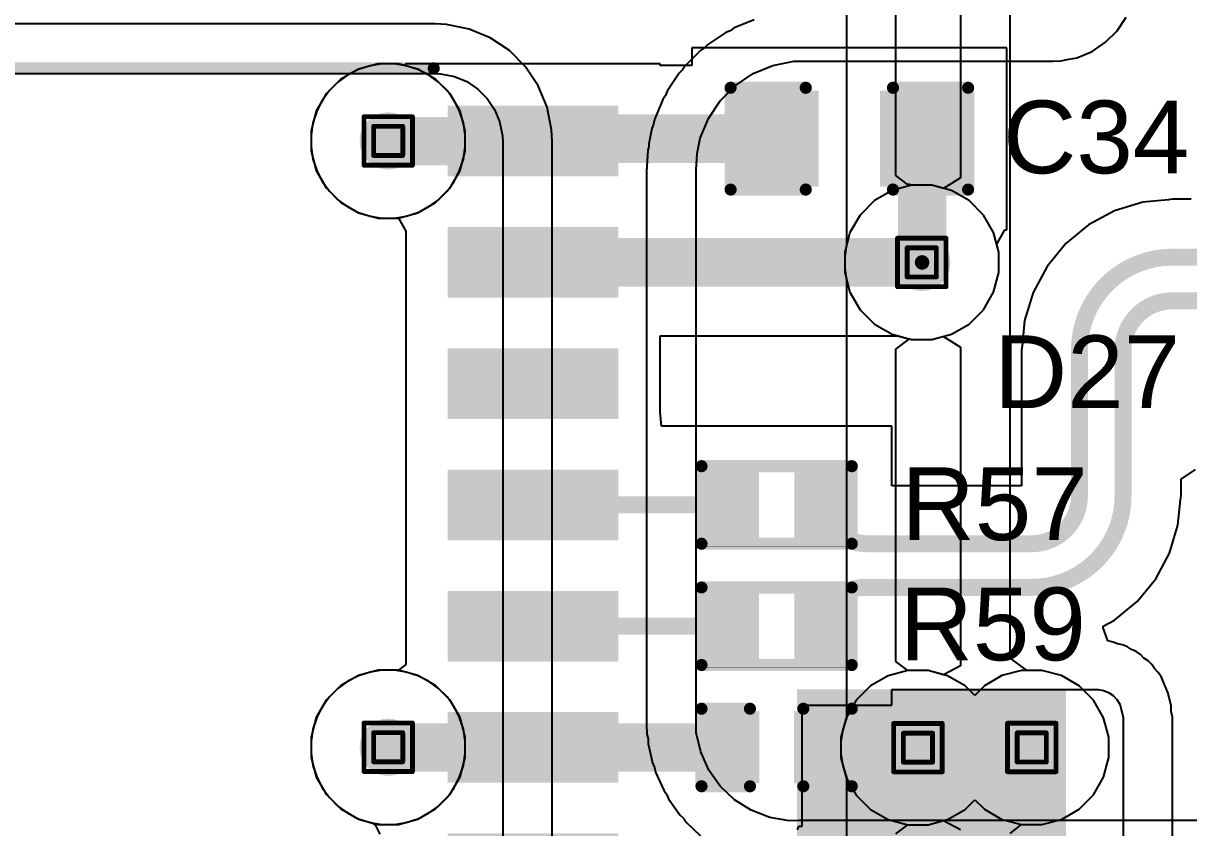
# Model space of a CAD drawing. Header units: inches. Extents: x -5 to 230, y -4 to 159.
# Drawn here: x 71.12 to 83.33, y 48.95 to 57.37 of the extents above; entities that cross this region are included whole.
import ezdxf

# ---------------------------------------------------------------- set-up
doc = ezdxf.new("R2010")
doc.units = ezdxf.units.IN
for name, color, linetype in [('Bottom Layer', 5, 'Continuous'), ('Drill Drawing', 1, 'Continuous'), ('Layer 1', 16, 'Continuous'), ('Layer 2', 76, 'Continuous'), ('Top Layer', 1, 'Continuous'), ('Top Overlay', 2, 'Continuous'), ('Top Paste', 8, 'Continuous'), ('Top Solder', 216, 'Continuous'), ('Via Holes', 16, 'Continuous')]:
    doc.layers.add(name, color=color, linetype=linetype)
doc.styles.add('Arial', font='', dxfattribs={"height": 0.2})
doc.styles.get('Arial').set_extended_font_data('Arial')

# ---------------------------------------------------------------- blocks, each defined once
blk = doc.blocks.new('SOIC_16_300____37')
at = {"layer": 'Top Layer'}
for points in [[(-5.7, 4.745), (-4.05, 4.745), (-4.05, 4.145), (-5.7, 4.145)], [(4.05, 4.745), (5.7, 4.745), (5.7, 4.145), (4.05, 4.145)], [(-5.7, 3.475), (-4.05, 3.475), (-4.05, 2.875), (-5.7, 2.875)], [(4.05, 3.475), (5.7, 3.475), (5.7, 2.875), (4.05, 2.875)], [(-5.7, 2.205), (-4.05, 2.205), (-4.05, 1.605), (-5.7, 1.605)], [(4.05, 2.205), (5.7, 2.205), (5.7, 1.605), (4.05, 1.605)], [(-5.7, 0.935), (-4.05, 0.935), (-4.05, 0.335), (-5.7, 0.335)], [(4.05, 0.935), (5.7, 0.935), (5.7, 0.335), (4.05, 0.335)], [(-5.7, -0.335), (-4.05, -0.335), (-4.05, -0.935), (-5.7, -0.935)], [(4.05, -0.335), (5.7, -0.335), (5.7, -0.935), (4.05, -0.935)], [(-5.7, -1.605), (-4.05, -1.605), (-4.05, -2.205), (-5.7, -2.205)], [(4.05, -1.605), (5.7, -1.605), (5.7, -2.205), (4.05, -2.205)], [(-5.7, -2.875), (-4.05, -2.875), (-4.05, -3.475), (-5.7, -3.475)], [(4.05, -2.875), (5.7, -2.875), (5.7, -3.475), (4.05, -3.475)], [(-5.7, -4.145), (-4.05, -4.145), (-4.05, -4.745), (-5.7, -4.745)], [(4.05, -4.145), (5.7, -4.145), (5.7, -4.745), (4.05, -4.745)]]:
    blk.add_hatch(color=1, dxfattribs=at).paths.add_polyline_path(points)
at = {"layer": 'Top Overlay'}
blk.add_hatch(color=2, dxfattribs=at).paths.add_polyline_path([(-3.962, 4.115), (-3.607, 4.115), (-3.607, 4.775), (-3.962, 4.775)])
at = {"layer": 'Top Paste'}
for points in [[(-5.7, 4.745), (-4.05, 4.745), (-4.05, 4.145), (-5.7, 4.145)], [(4.05, 4.745), (5.7, 4.745), (5.7, 4.145), (4.05, 4.145)], [(-5.7, 3.475), (-4.05, 3.475), (-4.05, 2.875), (-5.7, 2.875)], [(4.05, 3.475), (5.7, 3.475), (5.7, 2.875), (4.05, 2.875)], [(-5.7, 2.205), (-4.05, 2.205), (-4.05, 1.605), (-5.7, 1.605)], [(4.05, 2.205), (5.7, 2.205), (5.7, 1.605), (4.05, 1.605)], [(-5.7, 0.935), (-4.05, 0.935), (-4.05, 0.335), (-5.7, 0.335)], [(4.05, 0.935), (5.7, 0.935), (5.7, 0.335), (4.05, 0.335)], [(-5.7, -0.335), (-4.05, -0.335), (-4.05, -0.935), (-5.7, -0.935)], [(4.05, -0.335), (5.7, -0.335), (5.7, -0.935), (4.05, -0.935)], [(-5.7, -1.605), (-4.05, -1.605), (-4.05, -2.205), (-5.7, -2.205)], [(4.05, -1.605), (5.7, -1.605), (5.7, -2.205), (4.05, -2.205)], [(-5.7, -2.875), (-4.05, -2.875), (-4.05, -3.475), (-5.7, -3.475)], [(4.05, -2.875), (5.7, -2.875), (5.7, -3.475), (4.05, -3.475)], [(-5.7, -4.145), (-4.05, -4.145), (-4.05, -4.745), (-5.7, -4.745)], [(4.05, -4.145), (5.7, -4.145), (5.7, -4.745), (4.05, -4.745)]]:
    blk.add_hatch(color=8, dxfattribs=at).paths.add_polyline_path(points)
at = {"layer": 'Top Solder'}
for points in [[(-5.77, 4.815), (-3.98, 4.815), (-3.98, 4.075), (-5.77, 4.075)], [(3.98, 4.815), (5.77, 4.815), (5.77, 4.075), (3.98, 4.075)], [(-5.77, 3.545), (-3.98, 3.545), (-3.98, 2.805), (-5.77, 2.805)], [(3.98, 3.545), (5.77, 3.545), (5.77, 2.805), (3.98, 2.805)], [(-5.77, 2.275), (-3.98, 2.275), (-3.98, 1.535), (-5.77, 1.535)], [(3.98, 2.275), (5.77, 2.275), (5.77, 1.535), (3.98, 1.535)], [(-5.77, 1.005), (-3.98, 1.005), (-3.98, 0.265), (-5.77, 0.265)], [(3.98, 1.005), (5.77, 1.005), (5.77, 0.265), (3.98, 0.265)], [(-5.77, -0.265), (-3.98, -0.265), (-3.98, -1.005), (-5.77, -1.005)], [(3.98, -0.265), (5.77, -0.265), (5.77, -1.005), (3.98, -1.005)], [(-5.77, -1.535), (-3.98, -1.535), (-3.98, -2.275), (-5.77, -2.275)], [(3.98, -1.535), (5.77, -1.535), (5.77, -2.275), (3.98, -2.275)], [(-5.77, -2.805), (-3.98, -2.805), (-3.98, -3.545), (-5.77, -3.545)], [(3.98, -2.805), (5.77, -2.805), (5.77, -3.545), (3.98, -3.545)], [(-5.77, -4.075), (-3.98, -4.075), (-3.98, -4.815), (-5.77, -4.815)], [(3.98, -4.075), (5.77, -4.075), (5.77, -4.815), (3.98, -4.815)]]:
    blk.add_hatch(color=216, dxfattribs=at).paths.add_polyline_path(points)
at = {"layer": 'Top Overlay'}
for points, const_width in [([(-3.607, 5.207), (3.835, 5.207)], 0.127), ([(-6.002, 4.597), (-5.875, 4.47)], 0.2), ([(-6.002, 4.343), (-6.002, 4.597)], 0.2), ([(-6.002, 4.343), (-5.875, 4.47)], 0.2), ([(-3.607, -5.207), (3.835, -5.207)], 0.127)]:
    blk.add_lwpolyline(points, dxfattribs=dict(at, const_width=const_width))
for points, const_width in [([(-3.639, 5.207, 1), (-3.575, 5.207, 1)], 0.0635), ([(3.804, 5.207, 1), (3.867, 5.207, 1)], 0.0635), ([(-6.052, 4.597, 1), (-5.952, 4.597, 1)], 0.1), ([(-6.052, 4.597, 1), (-5.952, 4.597, 1)], 0.1), ([(-5.925, 4.47, 1), (-5.825, 4.47, 1)], 0.1), ([(-5.925, 4.47, 1), (-5.825, 4.47, 1)], 0.1), ([(-6.052, 4.343, 1), (-5.952, 4.343, 1)], 0.1), ([(-6.052, 4.343, 1), (-5.952, 4.343, 1)], 0.1), ([(-3.639, -5.207, 1), (-3.575, -5.207, 1)], 0.0635), ([(3.804, -5.207, 1), (3.867, -5.207, 1)], 0.0635)]:
    blk.add_lwpolyline(points, format="xyb", close=True, dxfattribs=dict(at, const_width=const_width))
blk = doc.blocks.new('R___0402_121')
at = {"layer": 'Top Layer'}
for points in [[(-0.699, -0.318), (-0.699, 0.318), (-0.241, 0.318), (-0.241, -0.318)], [(0.241, -0.318), (0.241, 0.318), (0.699, 0.318), (0.699, -0.318)]]:
    blk.add_hatch(color=1, dxfattribs=at).paths.add_polyline_path(points)
at = {"layer": 'Top Paste'}
for points in [[(-0.699, -0.318), (-0.699, 0.318), (-0.241, 0.318), (-0.241, -0.318)], [(0.241, -0.318), (0.241, 0.318), (0.699, 0.318), (0.699, -0.318)]]:
    blk.add_hatch(color=8, dxfattribs=at).paths.add_polyline_path(points)
at = {"layer": 'Top Solder'}
for points in [[(-0.754, -0.373), (-0.754, 0.373), (-0.186, 0.373), (-0.186, -0.373)], [(0.186, -0.373), (0.186, 0.373), (0.754, 0.373), (0.754, -0.373)]]:
    blk.add_hatch(color=216, dxfattribs=at).paths.add_polyline_path(points)
at = {"layer": 'Top Overlay'}
for points, const_width in [([(-0.787, -0.406), (-0.787, 0.406)], 0.127), ([(-0.787, 0.406), (0.787, 0.406)], 0.127), ([(0.787, -0.406), (0.787, 0.406)], 0.127), ([(-0.787, -0.406), (0.787, -0.406)], 0.127), ([(-0.813, -0.432), (0.813, -0.432)], 0.00323)]:
    blk.add_lwpolyline(points, dxfattribs=dict(at, const_width=const_width))
for points, const_width in [([(-0.819, 0.406, 1), (-0.756, 0.406, 1)], 0.0635), ([(-0.819, 0.406, 1), (-0.756, 0.406, 1)], 0.0635), ([(0.756, 0.406, 1), (0.819, 0.406, 1)], 0.0635), ([(0.756, 0.406, 1), (0.819, 0.406, 1)], 0.0635), ([(-0.819, -0.406, 1), (-0.756, -0.406, 1)], 0.0635), ([(-0.819, -0.406, 1), (-0.756, -0.406, 1)], 0.0635), ([(0.756, -0.406, 1), (0.819, -0.406, 1)], 0.0635), ([(0.756, -0.406, 1), (0.819, -0.406, 1)], 0.0635), ([(-0.814, -0.432, 1), (-0.812, -0.432, 1)], 0.00161), ([(0.812, -0.432, 1), (0.814, -0.432, 1)], 0.00161)]:
    blk.add_lwpolyline(points, format="xyb", close=True, dxfattribs=dict(at, const_width=const_width))
blk = doc.blocks.new('R___0402_123')
at = {"layer": 'Top Layer'}
for points in [[(-0.699, -0.318), (-0.699, 0.318), (-0.241, 0.318), (-0.241, -0.318)], [(0.241, -0.318), (0.241, 0.318), (0.699, 0.318), (0.699, -0.318)]]:
    blk.add_hatch(color=1, dxfattribs=at).paths.add_polyline_path(points)
at = {"layer": 'Top Paste'}
for points in [[(-0.699, -0.318), (-0.699, 0.318), (-0.241, 0.318), (-0.241, -0.318)], [(0.241, -0.318), (0.241, 0.318), (0.699, 0.318), (0.699, -0.318)]]:
    blk.add_hatch(color=8, dxfattribs=at).paths.add_polyline_path(points)
at = {"layer": 'Top Solder'}
for points in [[(-0.754, -0.373), (-0.754, 0.373), (-0.186, 0.373), (-0.186, -0.373)], [(0.186, -0.373), (0.186, 0.373), (0.754, 0.373), (0.754, -0.373)]]:
    blk.add_hatch(color=216, dxfattribs=at).paths.add_polyline_path(points)
at = {"layer": 'Top Overlay'}
for points, const_width in [([(-0.787, -0.406), (-0.787, 0.406)], 0.127), ([(-0.787, 0.406), (0.787, 0.406)], 0.127), ([(0.787, -0.406), (0.787, 0.406)], 0.127), ([(-0.787, -0.406), (0.787, -0.406)], 0.127), ([(-0.813, -0.432), (0.813, -0.432)], 0.00323)]:
    blk.add_lwpolyline(points, dxfattribs=dict(at, const_width=const_width))
for points, const_width in [([(-0.819, 0.406, 1), (-0.756, 0.406, 1)], 0.0635), ([(-0.819, 0.406, 1), (-0.756, 0.406, 1)], 0.0635), ([(0.756, 0.406, 1), (0.819, 0.406, 1)], 0.0635), ([(0.756, 0.406, 1), (0.819, 0.406, 1)], 0.0635), ([(-0.819, -0.406, 1), (-0.756, -0.406, 1)], 0.0635), ([(-0.819, -0.406, 1), (-0.756, -0.406, 1)], 0.0635), ([(0.756, -0.406, 1), (0.819, -0.406, 1)], 0.0635), ([(0.756, -0.406, 1), (0.819, -0.406, 1)], 0.0635), ([(-0.814, -0.432, 1), (-0.812, -0.432, 1)], 0.00161), ([(0.812, -0.432, 1), (0.814, -0.432, 1)], 0.00161)]:
    blk.add_lwpolyline(points, format="xyb", close=True, dxfattribs=dict(at, const_width=const_width))
blk = doc.blocks.new('C___0603_229')
at = {"layer": 'Top Layer'}
for points in [[(-0.381, 0.445), (-0.381, -0.445), (-1.143, -0.445), (-1.143, 0.445)], [(1.143, 0.445), (1.143, -0.445), (0.381, -0.445), (0.381, 0.445)]]:
    blk.add_hatch(color=1, dxfattribs=at).paths.add_polyline_path(points)
at = {"layer": 'Top Paste'}
for points in [[(-0.381, 0.445), (-0.381, -0.445), (-1.143, -0.445), (-1.143, 0.445)], [(1.143, 0.445), (1.143, -0.445), (0.381, -0.445), (0.381, 0.445)]]:
    blk.add_hatch(color=8, dxfattribs=at).paths.add_polyline_path(points)
at = {"layer": 'Top Solder'}
for points in [[(-0.321, 0.504), (-0.321, -0.504), (-1.203, -0.504), (-1.203, 0.504)], [(1.203, 0.504), (1.203, -0.504), (0.321, -0.504), (0.321, 0.504)]]:
    blk.add_hatch(color=216, dxfattribs=at).paths.add_polyline_path(points)
at = {"layer": 'Top Overlay', "const_width": 0.127}
for points in [[(-1.245, 0.533), (-1.245, -0.533)], [(-0.457, 0.533), (-1.245, 0.533)], [(1.245, 0.533), (0.457, 0.533)], [(1.245, 0.533), (1.245, -0.533)], [(-0.457, -0.533), (-1.245, -0.533)], [(1.245, -0.533), (0.457, -0.533)]]:
    blk.add_lwpolyline(points, dxfattribs=at)
at = {"layer": 'Top Overlay', "const_width": 0.0635}
for points in [[(-1.276, 0.533, 1), (-1.213, 0.533, 1)], [(-1.276, 0.533, 1), (-1.213, 0.533, 1)], [(-0.489, 0.533, 1), (-0.425, 0.533, 1)], [(0.425, 0.533, 1), (0.489, 0.533, 1)], [(1.213, 0.533, 1), (1.276, 0.533, 1)], [(1.213, 0.533, 1), (1.276, 0.533, 1)], [(-1.276, -0.533, 1), (-1.213, -0.533, 1)], [(-1.276, -0.533, 1), (-1.213, -0.533, 1)], [(-0.489, -0.533, 1), (-0.425, -0.533, 1)], [(0.425, -0.533, 1), (0.489, -0.533, 1)], [(1.213, -0.533, 1), (1.276, -0.533, 1)], [(1.213, -0.533, 1), (1.276, -0.533, 1)]]:
    blk.add_lwpolyline(points, format="xyb", close=True, dxfattribs=at)
blk = doc.blocks.new('C___0402_230')
at = {"layer": 'Top Layer'}
for points in [[(-0.699, -0.318), (-0.699, 0.318), (-0.241, 0.318), (-0.241, -0.318)], [(0.241, -0.318), (0.241, 0.318), (0.699, 0.318), (0.699, -0.318)]]:
    blk.add_hatch(color=1, dxfattribs=at).paths.add_polyline_path(points)
at = {"layer": 'Top Paste'}
for points in [[(-0.699, -0.318), (-0.699, 0.318), (-0.241, 0.318), (-0.241, -0.318)], [(0.241, -0.318), (0.241, 0.318), (0.699, 0.318), (0.699, -0.318)]]:
    blk.add_hatch(color=8, dxfattribs=at).paths.add_polyline_path(points)
at = {"layer": 'Top Solder'}
for points in [[(-0.758, -0.377), (-0.758, 0.377), (-0.181, 0.377), (-0.181, -0.377)], [(0.181, -0.377), (0.181, 0.377), (0.758, 0.377), (0.758, -0.377)]]:
    blk.add_hatch(color=216, dxfattribs=at).paths.add_polyline_path(points)
at = {"layer": 'Top Overlay', "const_width": 0.127}
for points in [[(-0.279, 0.406), (-0.787, 0.406)], [(-0.787, 0.406), (-0.787, -0.406)], [(0.787, 0.406), (0.279, 0.406)], [(0.787, 0.406), (0.787, -0.406)], [(-0.279, -0.406), (-0.787, -0.406)], [(0.787, -0.406), (0.279, -0.406)]]:
    blk.add_lwpolyline(points, dxfattribs=at)
at = {"layer": 'Top Overlay', "const_width": 0.0635}
for points in [[(-0.819, 0.406, 1), (-0.756, 0.406, 1)], [(-0.819, 0.406, 1), (-0.756, 0.406, 1)], [(-0.311, 0.406, 1), (-0.248, 0.406, 1)], [(0.248, 0.406, 1), (0.311, 0.406, 1)], [(0.756, 0.406, 1), (0.819, 0.406, 1)], [(0.756, 0.406, 1), (0.819, 0.406, 1)], [(-0.819, -0.406, 1), (-0.756, -0.406, 1)], [(-0.819, -0.406, 1), (-0.756, -0.406, 1)], [(-0.311, -0.406, 1), (-0.248, -0.406, 1)], [(0.248, -0.406, 1), (0.311, -0.406, 1)], [(0.756, -0.406, 1), (0.819, -0.406, 1)], [(0.756, -0.406, 1), (0.819, -0.406, 1)]]:
    blk.add_lwpolyline(points, format="xyb", close=True, dxfattribs=at)

msp = doc.modelspace()

# ---------------------------------------------------------------- hatches: boundary and pattern name
at = {"layer": 'Bottom Layer'}
h = msp.add_hatch(color=5, dxfattribs=at)
edge = h.paths.add_edge_path()
edge.add_arc((74.941, 56.138), 0.3, 0, 360)
h = msp.add_hatch(color=5, dxfattribs=at)
edge = h.paths.add_edge_path()
edge.add_arc((80.533, 54.866), 0.3, 0, 360)
h = msp.add_hatch(color=5, dxfattribs=at)
edge = h.paths.add_edge_path()
edge.add_arc((74.941, 49.788), 0.3, 0, 360)
h = msp.add_hatch(color=5, dxfattribs=at)
edge = h.paths.add_edge_path()
edge.add_arc((80.493, 49.784), 0.3, 0, 360)
h = msp.add_hatch(color=5, dxfattribs=at)
edge = h.paths.add_edge_path()
edge.add_arc((81.685, 49.786), 0.3, 0, 360)
at = {"layer": 'Layer 1'}
h = msp.add_hatch(color=16, dxfattribs=at)
edge = h.paths.add_edge_path()
edge.add_arc((74.941, 56.138), 0.3, 0, 360)
h = msp.add_hatch(color=16, dxfattribs=at)
edge = h.paths.add_edge_path()
edge.add_arc((80.533, 54.866), 0.3, 0, 360)
h = msp.add_hatch(color=16, dxfattribs=at)
edge = h.paths.add_edge_path()
edge.add_arc((74.941, 49.788), 0.3, 0, 360)
h = msp.add_hatch(color=16, dxfattribs=at)
edge = h.paths.add_edge_path()
edge.add_arc((80.493, 49.784), 0.3, 0, 360)
h = msp.add_hatch(color=16, dxfattribs=at)
edge = h.paths.add_edge_path()
edge.add_arc((81.685, 49.786), 0.3, 0, 360)
at = {"layer": 'Layer 2'}
h = msp.add_hatch(color=76, dxfattribs=at)
edge = h.paths.add_edge_path()
edge.add_arc((74.941, 56.138), 0.3, 0, 360)
h = msp.add_hatch(color=76, dxfattribs=at)
edge = h.paths.add_edge_path()
edge.add_arc((80.533, 54.866), 0.3, 0, 360)
h = msp.add_hatch(color=76, dxfattribs=at)
edge = h.paths.add_edge_path()
edge.add_arc((74.941, 49.788), 0.3, 0, 360)
h = msp.add_hatch(color=76, dxfattribs=at)
edge = h.paths.add_edge_path()
edge.add_arc((80.493, 49.784), 0.3, 0, 360)
h = msp.add_hatch(color=76, dxfattribs=at)
edge = h.paths.add_edge_path()
edge.add_arc((81.685, 49.786), 0.3, 0, 360)
at = {"layer": 'Top Layer'}
h = msp.add_hatch(color=1, dxfattribs=at)
edge = h.paths.add_edge_path()
edge.add_arc((74.941, 56.138), 0.3, 0, 360)
h = msp.add_hatch(color=1, dxfattribs=at)
edge = h.paths.add_edge_path()
edge.add_arc((80.533, 54.866), 0.3, 0, 360)
msp.add_hatch(color=1, dxfattribs=at).paths.add_polyline_path([(79.224, 48.647), (82.043, 48.647), (82.043, 50.394), (79.224, 50.394)])
h = msp.add_hatch(color=1, dxfattribs=at)
edge = h.paths.add_edge_path()
edge.add_arc((74.941, 49.788), 0.3, 0, 360)
h = msp.add_hatch(color=1, dxfattribs=at)
edge = h.paths.add_edge_path()
edge.add_arc((80.493, 49.784), 0.3, 0, 360)
h = msp.add_hatch(color=1, dxfattribs=at)
edge = h.paths.add_edge_path()
edge.add_arc((81.685, 49.786), 0.3, 0, 360)
at = {"layer": 'Via Holes'}
h = msp.add_hatch(color=7, dxfattribs=at)
edge = h.paths.add_edge_path()
edge.add_arc((74.941, 56.138), 0.15, 0, 360)
h = msp.add_hatch(color=7, dxfattribs=at)
edge = h.paths.add_edge_path()
edge.add_arc((80.533, 54.866), 0.15, 0, 360)
h = msp.add_hatch(color=7, dxfattribs=at)
edge = h.paths.add_edge_path()
edge.add_arc((74.941, 49.788), 0.15, 0, 360)
h = msp.add_hatch(color=7, dxfattribs=at)
edge = h.paths.add_edge_path()
edge.add_arc((80.493, 49.784), 0.15, 0, 360)
h = msp.add_hatch(color=7, dxfattribs=at)
edge = h.paths.add_edge_path()
edge.add_arc((81.685, 49.786), 0.15, 0, 360)

# ---------------------------------------------------------------- linework, layer by layer
at = {"layer": 'Bottom Layer'}
for p, q in [((79.744, 64.43), (79.744, 55.055)), ((80.262, 55.776), (80.262, 64.43)), ((74.752, 56.926), (74.631, 56.887)), ((74.878, 56.946), (74.752, 56.926)), ((75.005, 56.946), (74.878, 56.946)), ((75.131, 56.926), (75.005, 56.946)), ((75.251, 56.887), (75.131, 56.926)), ((74.518, 56.829), (74.415, 56.755)), ((74.631, 56.887), (74.518, 56.829)), ((75.365, 56.829), (75.251, 56.887)), ((75.468, 56.755), (75.365, 56.829)), ((74.415, 56.755), (74.325, 56.665)), ((75.558, 56.665), (75.468, 56.755)), ((74.25, 56.562), (74.193, 56.449)), ((74.325, 56.665), (74.25, 56.562)), ((75.632, 56.562), (75.558, 56.665)), ((75.69, 56.449), (75.632, 56.562)), ((74.193, 56.449), (74.153, 56.328)), ((75.729, 56.328), (75.69, 56.449)), ((74.153, 56.328), (74.133, 56.202)), ((75.749, 56.202), (75.729, 56.328)), ((74.133, 56.202), (74.133, 56.075)), ((75.749, 56.075), (75.749, 56.202)), ((74.133, 56.075), (74.153, 55.949)), ((75.729, 55.949), (75.749, 56.075)), ((74.153, 55.949), (74.193, 55.828)), ((75.69, 55.828), (75.729, 55.949)), ((74.193, 55.828), (74.25, 55.715)), ((75.632, 55.715), (75.69, 55.828)), ((74.25, 55.715), (74.325, 55.612)), ((75.558, 55.612), (75.632, 55.715)), ((80.381, 55.686), (80.262, 55.776)), ((74.325, 55.612), (74.415, 55.522)), ((75.468, 55.522), (75.558, 55.612)), ((80.44, 55.674), (80.381, 55.686)), ((80.639, 55.674), (80.44, 55.674)), ((80.844, 55.619), (80.639, 55.674)), ((81.029, 55.513), (80.844, 55.619)), ((74.415, 55.522), (74.518, 55.447)), ((74.518, 55.447), (74.631, 55.39)), ((75.251, 55.39), (75.365, 55.447)), ((75.365, 55.447), (75.468, 55.522)), ((81.179, 55.362), (81.029, 55.513)), ((74.631, 55.39), (74.752, 55.35)), ((74.752, 55.35), (74.878, 55.33)), ((74.878, 55.33), (75.005, 55.33)), ((75.005, 55.33), (75.131, 55.35)), ((75.131, 55.35), (75.251, 55.39)), ((81.285, 55.178), (81.179, 55.362)), ((81.341, 54.973), (81.285, 55.178)), ((79.744, 55.055), (79.725, 54.93)), ((81.341, 54.76), (81.341, 54.973)), ((79.725, 54.93), (79.725, 54.803)), ((79.725, 54.803), (79.744, 54.677)), ((81.285, 54.554), (81.341, 54.76)), ((79.744, 54.677), (79.744, 50.095)), ((81.179, 54.37), (81.285, 54.554)), ((81.029, 54.22), (81.179, 54.37)), ((80.639, 54.058), (80.844, 54.113)), ((80.844, 54.113), (81.029, 54.22)), ((80.262, 53.956), (80.403, 54.064)), ((80.403, 54.064), (80.426, 54.058)), ((80.426, 54.058), (80.639, 54.058)), ((80.262, 50.687), (80.262, 53.956)), ((80.386, 50.592), (80.262, 50.687)), ((74.752, 50.576), (74.631, 50.537)), ((74.878, 50.596), (74.752, 50.576)), ((75.005, 50.596), (74.878, 50.596)), ((75.131, 50.576), (75.005, 50.596)), ((75.251, 50.537), (75.131, 50.576)), ((80.599, 50.592), (80.386, 50.592)), ((80.804, 50.537), (80.599, 50.592)), ((81.579, 50.594), (81.373, 50.539)), ((81.792, 50.594), (81.579, 50.594)), ((81.997, 50.539), (81.792, 50.594)), ((74.518, 50.479), (74.415, 50.405)), ((74.631, 50.537), (74.518, 50.479)), ((75.365, 50.479), (75.251, 50.537)), ((75.468, 50.405), (75.365, 50.479)), ((80.989, 50.431), (80.804, 50.537)), ((81.373, 50.539), (81.189, 50.433)), ((82.181, 50.433), (81.997, 50.539)), ((74.415, 50.405), (74.325, 50.315)), ((75.558, 50.315), (75.468, 50.405)), ((81.088, 50.331), (80.989, 50.431)), ((81.189, 50.433), (81.088, 50.331)), ((82.332, 50.282), (82.181, 50.433)), ((74.25, 50.212), (74.193, 50.099)), ((74.325, 50.315), (74.25, 50.212)), ((75.632, 50.212), (75.558, 50.315)), ((75.69, 50.099), (75.632, 50.212)), ((82.438, 50.098), (82.332, 50.282)), ((74.193, 50.099), (74.153, 49.978)), ((75.729, 49.978), (75.69, 50.099)), ((79.744, 50.094), (79.704, 49.973)), ((79.744, 50.095), (79.744, 50.094)), ((82.493, 49.893), (82.438, 50.098)), ((74.153, 49.978), (74.133, 49.852)), ((75.749, 49.852), (75.729, 49.978)), ((79.704, 49.973), (79.685, 49.848)), ((74.133, 49.852), (74.133, 49.725)), ((75.749, 49.725), (75.749, 49.852)), ((79.685, 49.848), (79.685, 49.72)), ((82.493, 49.68), (82.493, 49.893)), ((74.133, 49.725), (74.153, 49.599)), ((75.729, 49.599), (75.749, 49.725)), ((79.685, 49.72), (79.704, 49.595)), ((74.153, 49.599), (74.193, 49.478)), ((75.69, 49.478), (75.729, 49.599)), ((79.704, 49.595), (79.744, 49.474)), ((82.438, 49.474), (82.493, 49.68)), ((74.193, 49.478), (74.25, 49.365)), ((75.632, 49.365), (75.69, 49.478)), ((79.744, 49.474), (79.744, 49.473)), ((79.744, 49.473), (79.744, 34.615)), ((82.332, 49.29), (82.438, 49.474)), ((74.25, 49.365), (74.325, 49.262)), ((75.558, 49.262), (75.632, 49.365)), ((74.325, 49.262), (74.415, 49.172)), ((75.468, 49.172), (75.558, 49.262)), ((80.989, 49.137), (81.09, 49.239)), ((81.09, 49.239), (81.189, 49.14)), ((82.181, 49.14), (82.332, 49.29)), ((74.415, 49.172), (74.518, 49.097)), ((74.518, 49.097), (74.631, 49.04)), ((75.251, 49.04), (75.365, 49.097)), ((75.365, 49.097), (75.468, 49.172)), ((80.804, 49.031), (80.989, 49.137)), ((81.189, 49.14), (81.373, 49.033)), ((81.997, 49.033), (82.181, 49.14)), ((74.631, 49.04), (74.752, 49)), ((74.752, 49), (74.878, 48.98)), ((74.878, 48.98), (75.005, 48.98)), ((75.005, 48.98), (75.131, 49)), ((75.131, 49), (75.251, 49.04)), ((80.262, 48.881), (80.386, 48.976)), ((80.386, 48.976), (80.599, 48.976)), ((80.599, 48.976), (80.804, 49.031)), ((81.373, 49.033), (81.579, 48.978)), ((81.579, 48.978), (81.792, 48.978)), ((81.792, 48.978), (81.997, 49.033))]:
    msp.add_line(p, q, dxfattribs=at)
at = {"layer": 'Drill Drawing', "const_width": 0.0508}
for points in [[(74.687, 56.392), (75.195, 56.392)], [(74.687, 55.884), (74.687, 56.392)], [(74.789, 56.291), (75.094, 56.291)], [(74.789, 55.986), (74.789, 56.291)], [(75.094, 55.986), (75.094, 56.291)], [(75.195, 55.884), (75.195, 56.392)], [(74.789, 55.986), (75.094, 55.986)], [(74.687, 55.884), (75.195, 55.884)], [(80.279, 55.12), (80.787, 55.12)], [(80.279, 54.612), (80.279, 55.12)], [(80.787, 54.612), (80.787, 55.12)], [(80.38, 55.019), (80.685, 55.019)], [(80.38, 54.714), (80.38, 55.019)], [(80.685, 54.714), (80.685, 55.019)], [(80.38, 54.714), (80.685, 54.714)], [(80.279, 54.612), (80.787, 54.612)], [(74.687, 50.042), (75.195, 50.042)], [(74.687, 49.534), (74.687, 50.042)], [(74.789, 49.941), (75.094, 49.941)], [(74.789, 49.636), (74.789, 49.941)], [(75.094, 49.636), (75.094, 49.941)], [(75.195, 49.534), (75.195, 50.042)], [(80.239, 50.038), (80.747, 50.038)], [(80.239, 49.53), (80.239, 50.038)], [(80.34, 49.936), (80.645, 49.936)], [(80.34, 49.632), (80.34, 49.936)], [(80.645, 49.632), (80.645, 49.936)], [(80.747, 49.53), (80.747, 50.038)], [(81.431, 50.04), (81.939, 50.04)], [(81.431, 49.532), (81.431, 50.04)], [(81.533, 49.939), (81.838, 49.939)], [(81.533, 49.634), (81.533, 49.939)], [(81.838, 49.634), (81.838, 49.939)], [(81.939, 49.532), (81.939, 50.04)], [(74.789, 49.636), (75.094, 49.636)], [(80.34, 49.632), (80.645, 49.632)], [(81.533, 49.634), (81.838, 49.634)], [(74.687, 49.534), (75.195, 49.534)], [(80.239, 49.53), (80.747, 49.53)], [(81.431, 49.532), (81.939, 49.532)]]:
    msp.add_lwpolyline(points, dxfattribs=at)
at = {"layer": 'Drill Drawing', "const_width": 0.0254}
for points in [[(74.675, 56.392, 1), (74.7, 56.392, 1)], [(74.675, 56.392, 1), (74.7, 56.392, 1)], [(74.776, 56.291, 1), (74.802, 56.291, 1)], [(74.776, 56.291, 1), (74.802, 56.291, 1)], [(75.081, 56.291, 1), (75.106, 56.291, 1)], [(75.081, 56.291, 1), (75.106, 56.291, 1)], [(75.183, 56.392, 1), (75.208, 56.392, 1)], [(75.183, 56.392, 1), (75.208, 56.392, 1)], [(74.776, 55.986, 1), (74.802, 55.986, 1)], [(74.776, 55.986, 1), (74.802, 55.986, 1)], [(75.081, 55.986, 1), (75.106, 55.986, 1)], [(75.081, 55.986, 1), (75.106, 55.986, 1)], [(74.675, 55.884, 1), (74.7, 55.884, 1)], [(74.675, 55.884, 1), (74.7, 55.884, 1)], [(75.183, 55.884, 1), (75.208, 55.884, 1)], [(75.183, 55.884, 1), (75.208, 55.884, 1)], [(80.266, 55.12, 1), (80.291, 55.12, 1)], [(80.266, 55.12, 1), (80.291, 55.12, 1)], [(80.774, 55.12, 1), (80.799, 55.12, 1)], [(80.774, 55.12, 1), (80.799, 55.12, 1)], [(80.367, 55.019, 1), (80.393, 55.019, 1)], [(80.367, 55.019, 1), (80.393, 55.019, 1)], [(80.672, 55.019, 1), (80.698, 55.019, 1)], [(80.672, 55.019, 1), (80.698, 55.019, 1)], [(80.367, 54.714, 1), (80.393, 54.714, 1)], [(80.367, 54.714, 1), (80.393, 54.714, 1)], [(80.672, 54.714, 1), (80.698, 54.714, 1)], [(80.672, 54.714, 1), (80.698, 54.714, 1)], [(80.266, 54.612, 1), (80.291, 54.612, 1)], [(80.266, 54.612, 1), (80.291, 54.612, 1)], [(80.774, 54.612, 1), (80.799, 54.612, 1)], [(80.774, 54.612, 1), (80.799, 54.612, 1)], [(74.675, 50.042, 1), (74.7, 50.042, 1)], [(74.675, 50.042, 1), (74.7, 50.042, 1)], [(74.776, 49.941, 1), (74.802, 49.941, 1)], [(74.776, 49.941, 1), (74.802, 49.941, 1)], [(75.081, 49.941, 1), (75.106, 49.941, 1)], [(75.081, 49.941, 1), (75.106, 49.941, 1)], [(75.183, 50.042, 1), (75.208, 50.042, 1)], [(75.183, 50.042, 1), (75.208, 50.042, 1)], [(80.226, 50.038, 1), (80.251, 50.038, 1)], [(80.226, 50.038, 1), (80.251, 50.038, 1)], [(80.328, 49.936, 1), (80.353, 49.936, 1)], [(80.328, 49.936, 1), (80.353, 49.936, 1)], [(80.632, 49.936, 1), (80.658, 49.936, 1)], [(80.632, 49.936, 1), (80.658, 49.936, 1)], [(80.734, 50.038, 1), (80.759, 50.038, 1)], [(80.734, 50.038, 1), (80.759, 50.038, 1)], [(81.419, 50.04, 1), (81.444, 50.04, 1)], [(81.419, 50.04, 1), (81.444, 50.04, 1)], [(81.52, 49.939, 1), (81.546, 49.939, 1)], [(81.52, 49.939, 1), (81.546, 49.939, 1)], [(81.825, 49.939, 1), (81.85, 49.939, 1)], [(81.825, 49.939, 1), (81.85, 49.939, 1)], [(81.927, 50.04, 1), (81.952, 50.04, 1)], [(81.927, 50.04, 1), (81.952, 50.04, 1)], [(74.776, 49.636, 1), (74.802, 49.636, 1)], [(74.776, 49.636, 1), (74.802, 49.636, 1)], [(75.081, 49.636, 1), (75.106, 49.636, 1)], [(75.081, 49.636, 1), (75.106, 49.636, 1)], [(80.328, 49.632, 1), (80.353, 49.632, 1)], [(80.328, 49.632, 1), (80.353, 49.632, 1)], [(80.632, 49.632, 1), (80.658, 49.632, 1)], [(80.632, 49.632, 1), (80.658, 49.632, 1)], [(81.52, 49.634, 1), (81.546, 49.634, 1)], [(81.52, 49.634, 1), (81.546, 49.634, 1)], [(81.825, 49.634, 1), (81.85, 49.634, 1)], [(81.825, 49.634, 1), (81.85, 49.634, 1)], [(74.675, 49.534, 1), (74.7, 49.534, 1)], [(74.675, 49.534, 1), (74.7, 49.534, 1)], [(75.183, 49.534, 1), (75.208, 49.534, 1)], [(75.183, 49.534, 1), (75.208, 49.534, 1)], [(80.226, 49.53, 1), (80.251, 49.53, 1)], [(80.226, 49.53, 1), (80.251, 49.53, 1)], [(80.734, 49.53, 1), (80.759, 49.53, 1)], [(80.734, 49.53, 1), (80.759, 49.53, 1)], [(81.419, 49.532, 1), (81.444, 49.532, 1)], [(81.419, 49.532, 1), (81.444, 49.532, 1)], [(81.927, 49.532, 1), (81.952, 49.532, 1)], [(81.927, 49.532, 1), (81.952, 49.532, 1)]]:
    msp.add_lwpolyline(points, format="xyb", close=True, dxfattribs=at)
at = {"layer": 'Layer 1'}
for p, q in [((78.775, 57.407), (78.568, 57.321)), ((82.58, 57.292), (82.675, 57.434)), ((78.526, 57.293), (78.478, 57.273)), ((78.568, 57.321), (78.526, 57.293)), ((82.459, 57.171), (82.58, 57.292)), ((78.478, 57.273), (78.292, 57.149)), ((82.317, 57.075), (82.459, 57.171)), ((78.214, 57.084), (78.055, 56.926)), ((78.256, 57.113), (78.214, 57.084)), ((78.292, 57.149), (78.256, 57.113)), ((82.159, 57.01), (82.317, 57.075)), ((74.835, 56.946), (74.629, 56.891)), ((75.048, 56.946), (74.835, 56.946)), ((75.253, 56.891), (75.048, 56.946)), ((78.055, 56.926), (78.027, 56.883)), ((78.766, 56.843), (78.973, 56.928)), ((78.973, 56.928), (79.193, 56.972)), ((79.193, 56.972), (79.305, 56.972)), ((79.305, 56.972), (81.737, 56.972)), ((81.737, 56.972), (81.905, 56.972)), ((81.905, 56.972), (81.991, 56.976)), ((81.905, 56.972), (81.905, 56.972)), ((81.905, 56.972), (81.905, 56.972)), ((81.991, 56.976), (82.074, 56.993)), ((82.074, 56.993), (82.159, 57.01)), ((74.629, 56.891), (74.445, 56.785)), ((75.437, 56.785), (75.253, 56.891)), ((77.991, 56.847), (77.866, 56.661)), ((78.027, 56.883), (77.991, 56.847)), ((78.58, 56.718), (78.766, 56.843)), ((74.445, 56.785), (74.295, 56.635)), ((75.588, 56.635), (75.437, 56.785)), ((78.421, 56.559), (78.58, 56.718)), ((74.295, 56.635), (74.188, 56.45)), ((75.694, 56.45), (75.588, 56.635)), ((77.818, 56.571), (77.732, 56.364)), ((77.846, 56.614), (77.818, 56.571)), ((77.866, 56.661), (77.846, 56.614)), ((78.297, 56.373), (78.421, 56.559)), ((74.188, 56.45), (74.133, 56.245)), ((75.749, 56.245), (75.694, 56.45)), ((77.722, 56.314), (77.703, 56.267)), ((77.732, 56.364), (77.722, 56.314)), ((78.211, 56.166), (78.297, 56.373)), ((74.133, 56.245), (74.133, 56.032)), ((75.749, 56.032), (75.749, 56.245)), ((77.703, 56.267), (77.671, 56.108)), ((77.671, 56.075), (77.662, 56.043)), ((77.671, 56.108), (77.671, 56.075)), ((78.179, 56.007), (78.211, 56.166)), ((74.133, 56.032), (74.188, 55.827)), ((75.694, 55.827), (75.749, 56.032)), ((77.662, 56.043), (77.65, 55.87)), ((78.167, 55.834), (78.179, 56.007)), ((74.188, 55.827), (74.295, 55.642)), ((75.588, 55.642), (75.694, 55.827)), ((77.653, 55.852), (77.649, 55.834)), ((77.649, 55.834), (77.649, 50.044)), ((77.65, 55.87), (77.653, 55.852)), ((78.167, 50.044), (78.167, 55.834)), ((78.167, 55.834), (78.167, 55.834)), ((74.295, 55.642), (74.445, 55.492)), ((75.437, 55.492), (75.588, 55.642)), ((74.445, 55.492), (74.629, 55.385)), ((75.253, 55.385), (75.437, 55.492)), ((74.629, 55.385), (74.835, 55.33)), ((74.835, 55.33), (75.048, 55.33)), ((75.048, 55.33), (75.253, 55.385)), ((74.835, 50.596), (74.629, 50.541)), ((75.048, 50.596), (74.835, 50.596)), ((75.253, 50.541), (75.048, 50.596)), ((74.629, 50.541), (74.445, 50.435)), ((75.437, 50.435), (75.253, 50.541)), ((74.445, 50.435), (74.295, 50.285)), ((75.588, 50.285), (75.437, 50.435)), ((74.295, 50.285), (74.188, 50.1)), ((75.694, 50.1), (75.588, 50.285)), ((74.188, 50.1), (74.133, 49.895)), ((75.749, 49.895), (75.694, 50.1)), ((77.649, 50.044), (77.651, 50.037)), ((77.651, 50.037), (77.649, 50.03)), ((77.649, 50.03), (77.652, 49.926)), ((78.17, 49.941), (78.167, 50.044)), ((74.133, 49.895), (74.133, 49.682)), ((75.749, 49.682), (75.749, 49.895)), ((77.652, 49.926), (77.664, 49.877)), ((77.664, 49.877), (77.665, 49.826)), ((78.216, 49.739), (78.17, 49.941)), ((77.665, 49.826), (77.711, 49.624)), ((78.3, 49.55), (78.216, 49.739)), ((74.133, 49.682), (74.188, 49.477)), ((75.694, 49.477), (75.749, 49.682)), ((77.711, 49.624), (77.732, 49.577)), ((74.188, 49.477), (74.295, 49.292)), ((75.588, 49.292), (75.694, 49.477)), ((77.732, 49.577), (77.743, 49.527)), ((77.743, 49.527), (77.828, 49.338)), ((78.42, 49.381), (78.3, 49.55)), ((78.571, 49.238), (78.42, 49.381)), ((74.295, 49.292), (74.445, 49.142)), ((75.437, 49.142), (75.588, 49.292)), ((77.828, 49.338), (77.857, 49.297)), ((77.857, 49.297), (77.878, 49.25)), ((77.878, 49.25), (77.998, 49.081)), ((78.746, 49.128), (78.571, 49.238)), ((74.445, 49.142), (74.629, 49.035)), ((75.253, 49.035), (75.437, 49.142)), ((78.939, 49.054), (78.746, 49.128)), ((74.629, 49.035), (74.835, 48.98)), ((74.835, 48.98), (75.048, 48.98)), ((75.048, 48.98), (75.253, 49.035)), ((77.998, 49.081), (78.035, 49.046)), ((78.035, 49.046), (78.064, 49.004)), ((78.064, 49.004), (78.215, 48.862)), ((79.143, 49.019), (78.939, 49.054)), ((79.247, 49.022), (79.143, 49.019)), ((88.278, 49.022), (79.247, 49.022)), ((79.247, 49.022), (79.247, 49.022))]:
    msp.add_line(p, q, dxfattribs=at)
at = {"layer": 'Layer 2'}
for p, q in [((81.458, 51.304), (81.458, 75.28)), ((80.94, 75.113), (80.94, 55.753)), ((75.432, 57.363), (67.519, 57.363)), ((75.552, 57.357), (75.432, 57.363)), ((75.788, 57.31), (75.552, 57.357)), ((76.011, 57.218), (75.788, 57.31)), ((76.211, 57.085), (76.011, 57.218)), ((76.381, 56.915), (76.211, 57.085)), ((76.514, 56.715), (76.381, 56.915)), ((66.879, 56.845), (75.42, 56.845)), ((75.42, 56.845), (75.489, 56.842)), ((75.489, 56.842), (75.637, 56.812)), ((75.637, 56.812), (75.765, 56.759)), ((75.765, 56.759), (75.88, 56.682)), ((75.88, 56.682), (75.978, 56.584)), ((76.606, 56.492), (76.514, 56.715)), ((75.978, 56.584), (76.055, 56.469)), ((76.055, 56.469), (76.108, 56.341)), ((76.653, 56.256), (76.606, 56.492)), ((76.108, 56.341), (76.138, 56.193)), ((76.138, 56.193), (76.141, 56.124)), ((76.659, 56.136), (76.653, 56.256)), ((76.141, 56.124), (76.141, 54.062)), ((76.659, 9.222), (76.659, 56.136)), ((80.94, 55.753), (80.762, 55.641)), ((80.221, 55.619), (80.036, 55.513)), ((80.426, 55.674), (80.221, 55.619)), ((80.639, 55.674), (80.426, 55.674)), ((80.762, 55.641), (80.639, 55.674)), ((80.036, 55.513), (79.886, 55.362)), ((79.886, 55.362), (79.78, 55.178)), ((79.78, 55.178), (79.725, 54.973)), ((79.725, 54.973), (79.725, 54.76)), ((79.725, 54.76), (79.78, 54.554)), ((79.78, 54.554), (79.886, 54.37)), ((79.886, 54.37), (80.036, 54.22)), ((80.036, 54.22), (80.221, 54.113)), ((80.221, 54.113), (80.426, 54.058)), ((76.141, 54.062), (76.141, 52.724)), ((80.426, 54.058), (80.639, 54.058)), ((80.639, 54.058), (80.762, 54.091)), ((80.762, 54.091), (80.94, 53.979)), ((80.94, 53.979), (80.94, 50.64)), ((76.141, 52.724), (76.141, 48.832)), ((81.458, 50.722), (81.458, 51.304)), ((81.636, 50.594), (81.458, 50.722)), ((80.386, 50.592), (80.181, 50.537)), ((80.599, 50.592), (80.386, 50.592)), ((80.762, 50.548), (80.599, 50.592)), ((80.94, 50.64), (80.762, 50.548)), ((81.792, 50.594), (81.636, 50.594)), ((81.997, 50.539), (81.792, 50.594)), ((80.181, 50.537), (79.996, 50.431)), ((82.181, 50.433), (81.997, 50.539)), ((79.996, 50.431), (79.846, 50.28)), ((82.332, 50.282), (82.181, 50.433)), ((79.846, 50.28), (79.74, 50.096)), ((82.438, 50.098), (82.332, 50.282)), ((79.74, 50.096), (79.685, 49.89)), ((82.493, 49.893), (82.438, 50.098)), ((79.685, 49.89), (79.685, 49.678)), ((82.493, 49.68), (82.493, 49.893)), ((79.685, 49.678), (79.74, 49.472)), ((82.438, 49.474), (82.493, 49.68)), ((79.74, 49.472), (79.846, 49.288)), ((82.332, 49.29), (82.438, 49.474)), ((79.846, 49.288), (79.996, 49.137)), ((82.181, 49.14), (82.332, 49.29)), ((79.996, 49.137), (80.181, 49.031)), ((81.997, 49.033), (82.181, 49.14)), ((80.181, 49.031), (80.386, 48.976)), ((80.386, 48.976), (80.599, 48.976)), ((80.599, 48.976), (80.762, 49.02)), ((80.762, 49.02), (80.94, 48.928)), ((81.458, 48.885), (81.579, 48.978)), ((81.579, 48.978), (81.792, 48.978)), ((81.792, 48.978), (81.997, 49.033))]:
    msp.add_line(p, q, dxfattribs=at)
at = {"layer": 'Top Layer'}
for p, q in [((81.425, 57.114), (78.123, 57.114)), ((78.123, 57.114), (78.123, 56.93)), ((81.425, 55.209), (81.425, 57.114)), ((74.835, 56.946), (74.629, 56.891)), ((75.048, 56.946), (74.835, 56.946)), ((75.107, 56.93), (75.048, 56.946)), ((75.125, 56.944), (75.107, 56.93)), ((77.791, 56.944), (75.125, 56.944)), ((75.125, 56.944), (75.125, 56.944)), ((77.791, 56.93), (77.791, 56.944)), ((78.123, 56.93), (77.791, 56.93)), ((74.629, 56.891), (74.445, 56.785)), ((74.445, 56.785), (74.295, 56.635)), ((74.295, 56.635), (74.188, 56.45)), ((74.188, 56.45), (74.133, 56.245)), ((74.133, 56.245), (74.133, 56.032)), ((74.133, 56.032), (74.188, 55.827)), ((74.188, 55.827), (74.295, 55.642)), ((74.295, 55.642), (74.445, 55.492)), ((74.445, 55.492), (74.629, 55.385)), ((82.85, 55.496), (82.554, 55.406)), ((83.117, 55.522), (82.85, 55.496)), ((83.158, 55.53), (83.117, 55.522)), ((83.355, 55.53), (83.158, 55.53)), ((74.629, 55.385), (74.835, 55.33)), ((74.835, 55.33), (75.048, 55.33)), ((75.048, 55.33), (75.125, 55.193)), ((82.554, 55.406), (82.281, 55.26)), ((81.318, 55.057), (81.403, 55.209)), ((81.403, 55.209), (81.425, 55.209)), ((82.281, 55.26), (82.043, 55.064)), ((75.125, 55.193), (75.125, 54.058)), ((81.341, 54.973), (81.318, 55.057)), ((81.341, 54.76), (81.341, 54.973)), ((82.043, 55.064), (81.846, 54.825)), ((81.285, 54.554), (81.341, 54.76)), ((81.846, 54.825), (81.701, 54.552)), ((81.179, 54.37), (81.285, 54.554)), ((81.701, 54.552), (81.611, 54.257)), ((81.029, 54.22), (81.179, 54.37)), ((81.611, 54.257), (81.585, 53.99)), ((80.639, 54.058), (80.844, 54.113)), ((80.844, 54.113), (81.029, 54.22)), ((75.125, 54.058), (75.125, 52.788)), ((77.791, 53.298), (77.791, 54.098)), ((77.791, 54.098), (80.279, 54.098)), ((80.279, 54.098), (80.426, 54.058)), ((80.426, 54.058), (80.639, 54.058)), ((81.585, 53.99), (81.577, 53.949)), ((81.577, 53.949), (81.577, 52.528)), ((77.806, 53.152), (77.791, 53.298)), ((80.219, 53.152), (77.806, 53.152)), ((80.219, 52.528), (80.219, 53.152)), ((75.125, 52.788), (75.125, 51.518)), ((83.251, 52.596), (83.403, 52.699)), ((81.577, 52.528), (80.219, 52.528)), ((83.251, 52.42), (83.251, 52.596)), ((83.243, 52.378), (83.251, 52.42)), ((83.217, 52.115), (83.243, 52.378)), ((83.128, 51.822), (83.217, 52.115)), ((82.984, 51.552), (83.128, 51.822)), ((82.789, 51.316), (82.984, 51.552)), ((75.125, 51.518), (75.125, 50.656)), ((82.553, 51.121), (82.789, 51.316)), ((82.432, 51.057), (82.553, 51.121)), ((82.432, 51.04), (82.432, 51.057)), ((82.482, 50.902), (82.432, 51.04)), ((82.538, 50.89), (82.482, 50.902)), ((82.585, 50.871), (82.538, 50.89)), ((82.635, 50.861), (82.585, 50.871)), ((82.688, 50.839), (82.635, 50.861)), ((82.73, 50.811), (82.688, 50.839)), ((82.778, 50.791), (82.73, 50.811)), ((82.825, 50.76), (82.778, 50.791)), ((82.861, 50.723), (82.825, 50.76)), ((82.904, 50.695), (82.861, 50.723)), ((82.944, 50.655), (82.904, 50.695)), ((74.835, 50.596), (74.629, 50.541)), ((75.048, 50.596), (74.835, 50.596)), ((75.125, 50.656), (75.048, 50.596)), ((82.972, 50.612), (82.944, 50.655)), ((83.008, 50.576), (82.972, 50.612)), ((83.04, 50.529), (83.008, 50.576)), ((74.629, 50.541), (74.445, 50.435)), ((83.075, 50.445), (83.04, 50.529)), ((83.113, 50.362), (83.075, 50.445)), ((74.445, 50.435), (74.295, 50.285)), ((80.219, 50.394), (82.352, 50.394)), ((80.219, 50.231), (80.219, 50.394)), ((82.352, 50.394), (82.381, 50.394)), ((82.381, 50.394), (82.437, 50.382)), ((82.437, 50.382), (82.49, 50.361)), ((82.49, 50.361), (82.537, 50.329)), ((82.537, 50.329), (82.578, 50.288)), ((83.146, 50.225), (83.113, 50.362)), ((74.295, 50.285), (74.188, 50.1)), ((79.279, 48.961), (79.279, 50.231)), ((79.279, 50.231), (80.219, 50.231)), ((82.578, 50.288), (82.609, 50.241)), ((82.609, 50.241), (82.642, 50.104)), ((83.148, 50.164), (83.146, 50.225)), ((74.188, 50.1), (74.133, 49.895)), ((82.642, 50.104), (82.642, 50.104)), ((82.642, 50.104), (82.642, 49.963)), ((83.16, 50.104), (83.148, 50.164)), ((83.16, 49.963), (83.16, 50.104)), ((82.642, 49.963), (82.642, 47.326)), ((83.16, 47.326), (83.16, 49.963)), ((83.16, 49.963), (83.16, 49.963)), ((83.16, 49.963), (83.16, 49.963)), ((74.133, 49.895), (74.133, 49.682)), ((74.133, 49.682), (74.188, 49.477)), ((74.188, 49.477), (74.295, 49.292)), ((74.295, 49.292), (74.445, 49.142)), ((74.445, 49.142), (74.629, 49.035)), ((74.629, 49.035), (74.779, 48.995)), ((74.779, 48.995), (74.809, 48.968)), ((74.809, 48.968), (74.853, 48.877)), ((79.229, 48.925), (79.244, 48.961)), ((79.244, 48.961), (79.279, 48.961))]:
    msp.add_line(p, q, dxfattribs=at)
for points, const_width in [([(74.941, 56.136), (76.458, 56.136)], 0.508), ([(76.483, 56.162), (79.012, 56.162)], 0.508), ([(80.536, 54.866), (80.536, 56.162)], 0.508), ([(76.458, 54.866), (80.533, 54.866)], 0.508), ([(83.158, 54.921), (84.09, 54.921)], 0.178), ([(80.533, 54.866), (80.536, 54.866)], 0.152), ([(83.158, 54.464), (84.09, 54.464)], 0.178), ([(82.185, 52.42), (82.185, 53.949)], 0.178), ([(82.642, 52.42), (82.642, 53.949)], 0.178), ([(76.458, 52.326), (78.542, 52.326)], 0.178), ([(79.482, 52.326), (79.615, 52.098)], 0.178), ([(79.951, 51.92), (81.685, 51.92)], 0.178), ([(79.937, 51.463), (81.685, 51.463)], 0.178), ([(79.482, 51.056), (79.601, 51.285)], 0.178), ([(76.458, 51.056), (78.542, 51.056)], 0.178), ([(74.941, 49.786), (76.458, 49.786)], 0.508), ([(76.458, 49.786), (78.453, 49.786)], 0.508), ([(79.562, 49.785), (80.492, 49.785)], 0.508), ([(80.492, 49.785), (80.493, 49.784)], 0.508)]:
    msp.add_lwpolyline(points, dxfattribs=dict(at, const_width=const_width))
for points, const_width in [([(74.814, 56.136, 1), (75.068, 56.136, 1)], 0.254), ([(76.331, 56.136, 1), (76.585, 56.136, 1)], 0.254), ([(76.356, 56.162, 1), (76.61, 56.162, 1)], 0.254), ([(78.885, 56.162, 1), (79.139, 56.162, 1)], 0.254), ([(80.409, 56.162, 1), (80.663, 56.162, 1)], 0.254), ([(76.394, 56.136, 1), (76.521, 56.136, 1)], 0.127), ([(76.42, 56.162, 1), (76.547, 56.162, 1)], 0.127), ([(76.331, 54.866, 1), (76.585, 54.866, 1)], 0.254), ([(80.406, 54.866, 1), (80.66, 54.866, 1)], 0.254), ([(80.409, 54.866, 1), (80.663, 54.866, 1)], 0.254), ([(83.113, 54.921, 1), (83.202, 54.921, 1)], 0.0889), ([(83.113, 54.921, 1), (83.202, 54.921, 1)], 0.0889), ([(80.494, 54.866, 1), (80.571, 54.866, 1)], 0.0762), ([(80.498, 54.866, 1), (80.574, 54.866, 1)], 0.0762), ([(83.113, 54.464, 1), (83.202, 54.464, 1)], 0.0889), ([(83.113, 54.464, 1), (83.202, 54.464, 1)], 0.0889), ([(82.141, 53.949, 1), (82.23, 53.949, 1)], 0.0889), ([(82.141, 53.949, 1), (82.23, 53.949, 1)], 0.0889), ([(82.598, 53.949, 1), (82.687, 53.949, 1)], 0.0889), ([(82.598, 53.949, 1), (82.687, 53.949, 1)], 0.0889), ([(76.413, 52.326, 1), (76.502, 52.326, 1)], 0.0889), ([(78.498, 52.326, 1), (78.587, 52.326, 1)], 0.0889), ([(79.438, 52.326, 1), (79.527, 52.326, 1)], 0.0889), ([(82.141, 52.42, 1), (82.23, 52.42, 1)], 0.0889), ([(82.141, 52.42, 1), (82.23, 52.42, 1)], 0.0889), ([(82.598, 52.42, 1), (82.687, 52.42, 1)], 0.0889), ([(82.598, 52.42, 1), (82.687, 52.42, 1)], 0.0889), ([(79.571, 52.098, 1), (79.659, 52.098, 1)], 0.0889), ([(79.571, 52.098, 1), (79.659, 52.098, 1)], 0.0889), ([(79.907, 51.92, 1), (79.995, 51.92, 1)], 0.0889), ([(79.907, 51.92, 1), (79.995, 51.92, 1)], 0.0889), ([(81.641, 51.92, 1), (81.73, 51.92, 1)], 0.0889), ([(81.641, 51.92, 1), (81.73, 51.92, 1)], 0.0889), ([(79.892, 51.463, 1), (79.981, 51.463, 1)], 0.0889), ([(79.892, 51.463, 1), (79.981, 51.463, 1)], 0.0889), ([(81.641, 51.463, 1), (81.73, 51.463, 1)], 0.0889), ([(81.641, 51.463, 1), (81.73, 51.463, 1)], 0.0889), ([(79.556, 51.285, 1), (79.645, 51.285, 1)], 0.0889), ([(79.556, 51.285, 1), (79.645, 51.285, 1)], 0.0889), ([(76.413, 51.056, 1), (76.502, 51.056, 1)], 0.0889), ([(78.498, 51.056, 1), (78.587, 51.056, 1)], 0.0889), ([(79.438, 51.056, 1), (79.527, 51.056, 1)], 0.0889), ([(74.814, 49.786, 1), (75.068, 49.786, 1)], 0.254), ([(76.331, 49.786, 1), (76.585, 49.786, 1)], 0.254), ([(76.331, 49.786, 1), (76.585, 49.786, 1)], 0.254), ([(78.326, 49.786, 1), (78.58, 49.786, 1)], 0.254), ([(79.435, 49.785, 1), (79.689, 49.785, 1)], 0.254), ([(80.365, 49.785, 1), (80.619, 49.785, 1)], 0.254), ([(80.365, 49.785, 1), (80.619, 49.785, 1)], 0.254), ([(80.366, 49.784, 1), (80.62, 49.784, 1)], 0.254)]:
    msp.add_lwpolyline(points, format="xyb", close=True, dxfattribs=dict(at, const_width=const_width))
for points, const_width in [([(76.458, 56.136, -0.414214), (76.483, 56.162)], 0.254), ([(82.185, 53.949, -0.414214), (83.158, 54.921)], 0.178), ([(82.642, 53.949, -0.414214), (83.158, 54.464)], 0.178), ([(82.642, 52.42, -0.414214), (81.685, 51.463)], 0.178), ([(82.185, 52.42, -0.414214), (81.685, 51.92)], 0.178), ([(79.951, 51.92, -0.248268), (79.615, 52.098)], 0.178), ([(79.601, 51.285, -0.248268), (79.937, 51.463)], 0.178)]:
    msp.add_lwpolyline(points, format="xyb", dxfattribs=dict(at, const_width=const_width))

# ---------------------------------------------------------------- block references
for name, p in [('SOIC_16_300____37', (71.583, 51.691)), ('R___0402_123', (79.012, 52.326)), ('R___0402_121', (79.012, 51.056))]:
    msp.add_blockref(name, p)
at = {"rotation": 180}
for name, p in [('C___0603_229', (79.774, 56.162)), ('C___0402_230', (79.012, 49.786))]:
    msp.add_blockref(name, p, dxfattribs=at)

# ---------------------------------------------------------------- texts
at = {"layer": 'Top Overlay', "style": 'Arial'}
for s, p in [('C34', (81.384, 55.799)), ('D27', (81.288, 53.34)), ('R57', (80.32, 51.958)), ('R59', (80.3, 50.699))]:
    msp.add_text(s, height=0.762, dxfattribs=at).set_placement(p)

doc.saveas('drawing.dxf')
